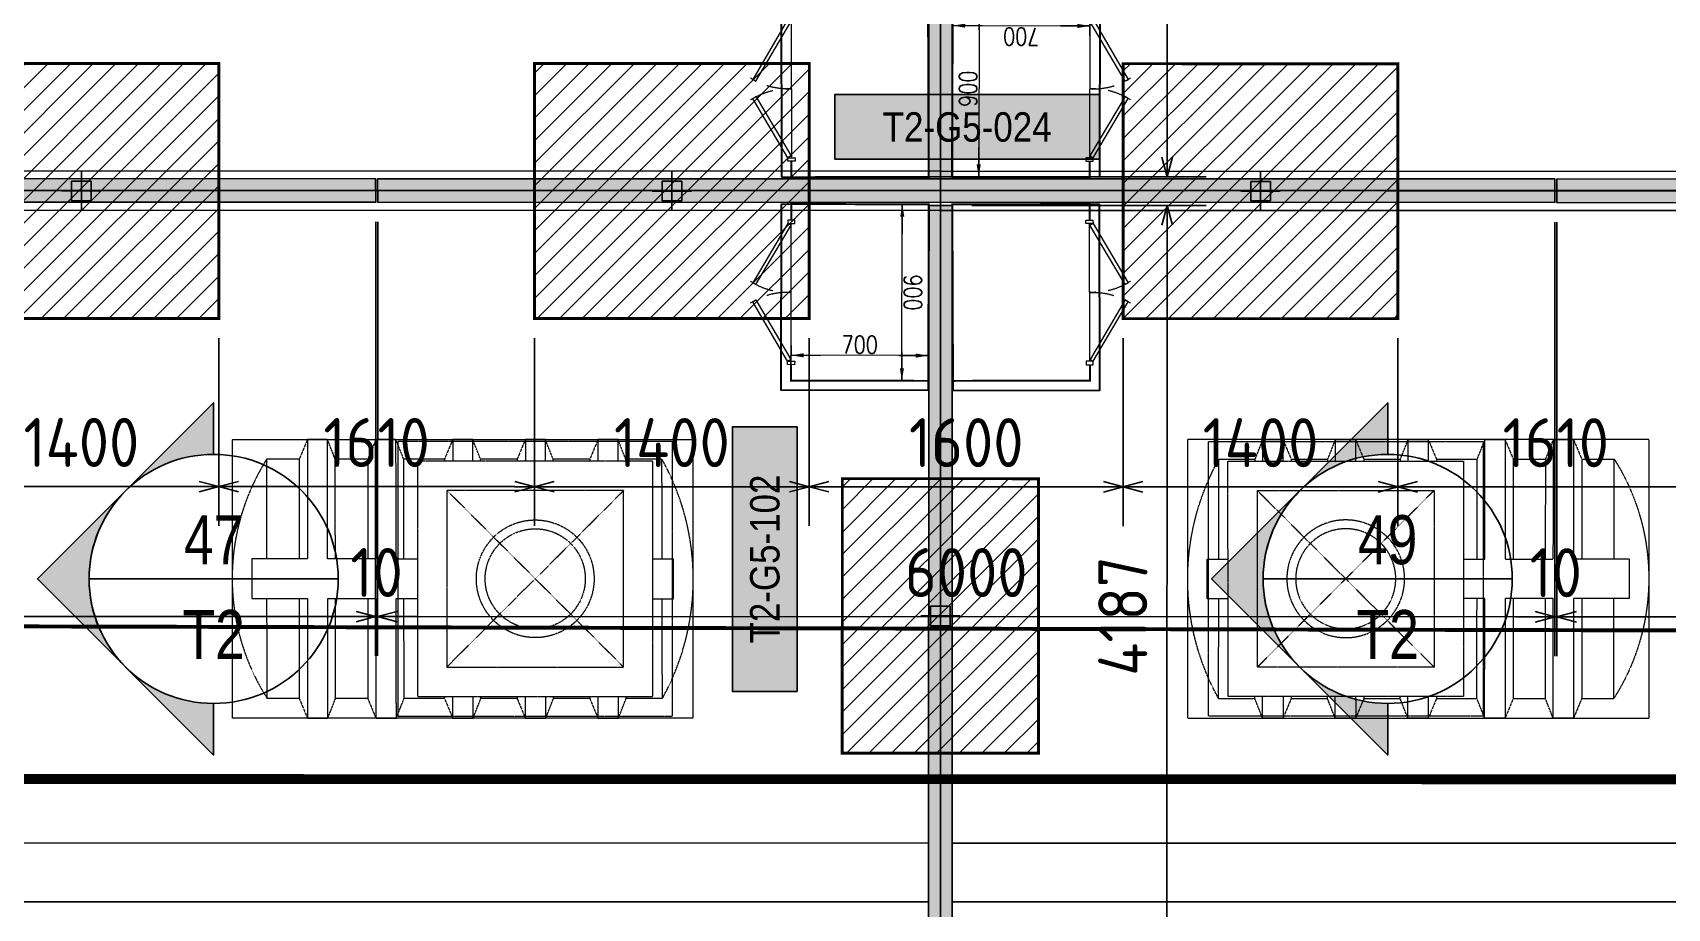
# Model space of a CAD drawing. Header units: centimetres. Extents: x -6122352 to 4157695, y -1694241 to 1947892.
# Drawn here: x 181879 to 190211, y -178441 to -173976 of the extents above; entities that cross this region are included whole.
import ezdxf
from ezdxf.enums import TextEntityAlignment as Align
from ezdxf.xclip import XClip

# ---------------------------------------------------------------- set-up
doc = ezdxf.new("R2010")
doc.units = ezdxf.units.CM
doc.header["$MEASUREMENT"] = 0
doc.header["$XCLIPFRAME"] = 2
doc.header["$PDMODE"] = 66
doc.header["$PDSIZE"] = 100
for name, pattern in [('HIDDEN', [0.375, 0.25, -0.125]), ('LTH-4G-M-XR-GROUND FLOOR PLAN$0$HIDDEN2', [0.1875, 0.125, -0.0625]), ('XR-AR-END-SETTING OUT PLAN$0$23261-XR-AR-SI-GF$0$HIDDEN', [0.375, 0.25, -0.125])]:
    doc.linetypes.add(name, pattern=pattern)
for name, color, linetype in [('00-MI-DIM', 7, 'Continuous'), ('23585-XR-AR-BOUNDARY WALLS AND SETBACKS$0$setback', 7, 'XR-AR-END-SETTING OUT PLAN$0$23261-XR-AR-SI-GF$0$HIDDEN'), ('@MI-FOOTINGS', 7, 'Continuous'), ('@MI-MEP', 7, 'Continuous'), ('@MI-REF LAYER', 7, 'Continuous'), ('@MI-TYPE-02', 6, 'Continuous'), ('A-GLASS HATCH', 7, 'Continuous'), ('B_TH_6', 7, 'Continuous'), ('CTECH-Text 2.5mm', 2, 'Continuous'), ('PANEL-TAGS', 7, 'Continuous'), ('VD-WS-WATER TANK', 7, 'Continuous'), ('XR-AR-MID-SETTING OUT FOR MASTER$0$23585-XR-AR-MID-GROUND FLOOR$0$A-Flor-Strs', 1, 'Continuous')]:
    doc.layers.add(name, color=color, linetype=linetype)
doc.layers.add('08-Compound Wall-2', color=6, linetype='Continuous', lineweight=25, true_color=0xff00ff)
for name, color, linetype, lineweight in [('23585-XR-AR-102-8P-GF$0$A-FLOR-XREF', 8, 'Continuous', 9), ('23585-XR-AR-DAMAC PLOT LIMITS$0$1-Mid units', 41, 'Continuous', 5), ('A-ANNO-TEXT', 3, 'Continuous', 25), ('LTH-4G-M-XR-GROUND FLOOR PLAN$0$1717 X Water Tank Location_5B$0$00 Line 2', 6, 'Continuous', 13), ('ZAT_WALL PANEL', 3, 'Continuous', 30)]:
    doc.layers.add(name, color=color, linetype=linetype, lineweight=lineweight)
doc.layers.add('LTH-4G-M-XR-GROUND FLOOR PLAN$0$PDF_Geometry', color=7, linetype='Continuous', true_color=0xcccccc)
doc.styles.add('Arial Narrow', font='ARIALN.TTF', dxfattribs={"width": 0.95, "height": 500})
doc.styles.add('DIMTEXT', font='romans.shx', dxfattribs={"width": 0.8})
doc.styles.add('PANELTAG_STYLE', font='arial.ttf')
doc.styles.add('Schueco-BEMSTIL', font='isocpeur.ttf', dxfattribs={"width": 0.9})
doc.dimstyles.new('DIM-25', dxfattribs={"dimscale": 25, "dimtxt": 2.5, "dimasz": 2.5, "dimexe": 1.25, "dimexo": 0.625, "dimgap": 1, "dimtad": 1, "dimdec": 0, "dimdsep": 46, "dimtxsty": 'DIMTEXT', "dimblk": 'AROW', "dimcen": 2.5, "dimse1": 1, "dimse2": 1, "dimclrd": 1, "dimclre": 1, "dimclrt": 2, "dimadec": 0, "dimazin": 0, "dimtfac": 1, "dimtdec": 0, "dimtmove": 0, "dimatfit": 3, "dimfxl": 1, "dimarcsym": 0})
doc.dimstyles.new('MI- JWC-TXT-2.5 MM', dxfattribs={"dimscale": 1.5, "dimtxt": 2.5, "dimasz": 1, "dimexe": 2, "dimexo": 1, "dimgap": 1, "dimtad": 1, "dimdec": 0, "dimdsep": 46, "dimtxsty": 'Schueco-BEMSTIL', "dimblk": 'OPEN30', "dimcen": 0, "dimdle": 2, "dimclrd": 140, "dimclre": 8, "dimclrt": 40, "dimadec": 0, "dimazin": 2, "dimtfac": 1, "dimtdec": 0, "dimtix": 1, "dimtmove": 2, "dimatfit": 3, "dimldrblk": 'OPEN', "dimfxl": 2, "dimlwd": -1, "dimlwe": -1, "dimarcsym": 0})

# ---------------------------------------------------------------- blocks, each defined once
blk = doc.blocks.new('23585-XR-AR-BOUNDARY WALLS AND SETBACKS')
at = {"layer": '08-Compound Wall-2'}
for p, q in [((496650.6886, 2768920.6853), (496646.6352, 2768916.2615)), ((496646.6352, 2768916.2615), (496642.5818, 2768911.8377))]:
    blk.add_line(p, q, dxfattribs=at)
blk.add_lwpolyline([(496638.3228, 2768907.4855), (496642.4344, 2768911.9729), (496646.4878, 2768916.3967), (496650.5412, 2768920.8205), (496656.6552, 2768927.4929)], dxfattribs=at)
at = {"layer": '23585-XR-AR-BOUNDARY WALLS AND SETBACKS$0$setback', "ltscale": 40, "const_width": 0.05}
blk.add_lwpolyline([(496671.3589, 2768910.0869), (496656.9816, 2768923.2605), (496652.8268, 2768918.7262), (496648.7734, 2768914.3024), (496644.72, 2768909.8786), (496640.6668, 2768905.455), (496636.6134, 2768901.0312), (496632.56, 2768896.6074), (496628.5063, 2768892.1835), (496624.3501, 2768887.6476), (496638.7271, 2768874.4736), (496642.8836, 2768879.0099), (496646.937, 2768883.4336), (496650.9906, 2768887.8575), (496655.044, 2768892.2812), (496659.0974, 2768896.7049), (496663.1508, 2768901.1286), (496667.2042, 2768905.5524), (496671.3589, 2768910.0869)], dxfattribs=at)
blk = doc.blocks.new('A$C9d9485f6')
at = {"layer": 'A-ANNO-TEXT', "rotation": 312.4881850805905}
blk.add_blockref('23585-XR-AR-BOUNDARY WALLS AND SETBACKS', (-2377088.5348, -1504219.2521), dxfattribs=at)
blk = doc.blocks.new('23585-XR-AR-DAMAC PLOT LIMITS')
at = {"layer": '23585-XR-AR-DAMAC PLOT LIMITS$0$1-Mid units', "color": 251, "true_color": 0x636466}
for points in [[(496646.5615, 2768916.3291), (496628.8665, 2768932.5427), (496632.9199, 2768936.9665), (496650.6149, 2768920.7529)], [(496642.5081, 2768911.9053), (496624.8131, 2768928.1191), (496628.8665, 2768932.5427), (496646.5615, 2768916.3291)], [(496646.5615, 2768916.3291), (496650.6149, 2768920.7529), (496668.3101, 2768904.5391), (496664.2567, 2768900.1153)], [(496642.5081, 2768911.9053), (496646.5615, 2768916.3291), (496664.2567, 2768900.1153), (496660.2033, 2768895.6915)]]:
    blk.add_lwpolyline(points, close=True, dxfattribs=at)
blk = doc.blocks.new('A$Cf093b529')
at = {"layer": 'A-ANNO-TEXT'}
blk.add_blockref('23585-XR-AR-DAMAC PLOT LIMITS', (-495391.9901, -2768603.4419), dxfattribs=at)
blk = doc.blocks.new('AROW')
at = {"color": 1, "ltscale": 100}
for p, q in [((0, 0), (-3, 0)), ((0, -1), (0, 1))]:
    blk.add_line(p, q, dxfattribs=at)
blk.add_solid([(-1.28, 0.21), (-1.28, -0.21), (0, 0)], dxfattribs=at)
blk = doc.blocks.new('*D475')
at = {"layer": 'CTECH-Text 2.5mm', "color": 8, "lineweight": -2, "ltscale": 10, "transparency": 16777216}
blk.add_line((0.8246, -0.1346), (0.0246, -0.1346), dxfattribs=at)
at = {"layer": 'Defpoints', "color": 0, "ltscale": 10, "transparency": 16777216}
for p in [(-0.0254, 0), (0.8746, 0), (-0.0254, -0.1346)]:
    blk.add_point(p, dxfattribs=at)
at = {"layer": 'CTECH-Text 2.5mm', "color": 8, "lineweight": -2, "ltscale": 10, "transparency": 16777216, "xscale": 0.05, "yscale": 0.05, "zscale": 0.05, "rotation": 180}
blk.add_blockref('AROW', (-0.0254, -0.1346), dxfattribs=at)
at = {"layer": 'CTECH-Text 2.5mm', "color": 8, "lineweight": -2, "ltscale": 10, "transparency": 16777216, "xscale": 0.05, "yscale": 0.05, "zscale": 0.05}
blk.add_blockref('AROW', (0.8746, -0.1346), dxfattribs=at)
at = {"layer": 'CTECH-Text 2.5mm', "color": 8, "ltscale": 10, "transparency": 16777216, "insert": (0.4246, -0.0796), "char_height": 0.09, "attachment_point": 5, "style": 'DIMTEXT'}
blk.add_mtext('900', dxfattribs=at)
blk = doc.blocks.new('*D474')
at = {"layer": 'CTECH-Text 2.5mm', "color": 8, "lineweight": -2, "ltscale": 10, "transparency": 16777216}
blk.add_line((0.7459, -0.05), (0.7459, -0.65), dxfattribs=at)
at = {"layer": 'Defpoints', "color": 0, "ltscale": 10, "transparency": 16777216}
for p in [(0.8746, 0), (0.7459, -0.7), (0.8746, -0.7)]:
    blk.add_point(p, dxfattribs=at)
at = {"layer": 'CTECH-Text 2.5mm', "color": 8, "lineweight": -2, "ltscale": 10, "transparency": 16777216, "xscale": 0.05, "yscale": 0.05, "zscale": 0.05}
for p, rotation in [((0.7459, 0), 90), ((0.7459, -0.7), 270)]:
    blk.add_blockref('AROW', p, dxfattribs=dict(at, rotation=rotation))
at = {"layer": 'CTECH-Text 2.5mm', "color": 8, "ltscale": 10, "transparency": 16777216, "insert": (0.6909, -0.35), "char_height": 0.09, "attachment_point": 5, "rotation": 90, "style": 'DIMTEXT'}
blk.add_mtext('700', dxfattribs=at)
blk = doc.blocks.new('WT')
at = {"layer": 'VD-WS-WATER TANK', "color": 8, "linetype": 'HIDDEN', "lineweight": 5}
for p, q in [((-1544.6, 709.7), (-1544.6, -710.3)), ((-1544.6, 709.7), (805.4, 709.7)), ((805.4, -710.3), (805.4, 709.7)), ((-1205.2, 610), (-1368.6, 609.7)), ((-1367.6, 100.7), (-1368.6, 609.7)), ((-853.8, 610), (-1019.5, 609.7)), ((-462.5, 610), (-670.5, 610)), ((-92.3, 610), (-279.1, 610)), ((278, 610), (91.1, 609.6)), ((645.8, 610), (461.3, 609.7)), ((646.8, 100.7), (645.8, 610)), ((-1366.3, -610.3), (-1367.2, -101.4)), ((648.2, -610), (647.2, -101.4)), ((-1202.9, -610), (-1366.3, -610.3)), ((-853.8, -610), (-1017.2, -610.3)), ((-462.5, -610), (-668.2, -610)), ((-92.3, -610), (-276.8, -610)), ((278, -610), (93.4, -610.3)), ((648.2, -610), (463.6, -610.3)), ((805.4, -710.3), (-1544.6, -710.3))]:
    blk.add_line(p, q, dxfattribs=at)
at = {"layer": 'VD-WS-WATER TANK', "color": 8, "linetype": 'HIDDEN', "lineweight": 5, "ltscale": 0.2}
for p, q in [((-450, 450, 1.1), (450, -450, -1)), ((450, 450), (-450, -450, 1))]:
    blk.add_line(p, q, dxfattribs=at)
at = {"layer": 'VD-WS-WATER TANK', "color": 8, "linetype": 'HIDDEN', "lineweight": 5}
for points in [[(-1058, 100.7), (-1059, 709.7), (-1161.1, 709.7), (-1202.9, 610), (-1202.9, 100.7)], [(-1161.1, 709.7), (-1161.1, 100.7)], [(-1018.6, 100.7), (-1019.5, 610), (-1059, 709.7)], [(-708.9, 100.7), (-709.9, 709.7), (-812, 709.7), (-853.8, 610), (-853.8, 100.7)], [(-812, 709.7), (-812, 100.7)], [(-669.5, 100.7), (-670.5, 610), (-709.9, 709.7)], [(-318.4, 600), (-318.6, 709.7), (-420.7, 709.7), (-462.5, 610), (-462.5, 600)], [(-420.7, 709.7), (-420.7, 600)], [(-279.1, 600), (-279.1, 610), (-318.6, 709.7)], [(51.8, 600), (51.6, 709.7), (-50.5, 709.7), (-92.3, 610), (-92.3, 600)], [(-50.5, 709.7), (-50.5, 600)], [(91.1, 600), (91.1, 610), (51.6, 709.7)], [(422, 600), (421.8, 709.7), (319.7, 709.7), (278, 610), (278, 600)], [(319.7, 709.7), (319.7, 600)], [(461.3, 600), (461.3, 610), (421.8, 709.7)], [(-1161.1, 100.7), (-1444.6, 100.7), (-1444.6, -101.4), (-1161.1, -101.4)], [(-812, 100.7), (-1058, 100.7)], [(-600, 100.7), (-708.9, 100.7)], [(600, -101.4), (705.4, -101.4), (705.4, 100.7), (600, 100.7)], [(-1202.9, -101.4), (-1202.9, -610), (-1161.1, -710.3), (-1056.7, -710.3), (-1017.2, -610), (-1018.2, -101.4)], [(-1161.1, -101.4), (-1161.1, -710.3)], [(-1056.7, -710.3), (-1057.7, -101.4)], [(-1057.7, -101.4), (-812, -101.4)], [(-853.8, -101.4), (-853.8, -610), (-812, -710.3), (-707.6, -710.3), (-668.2, -610), (-669.1, -101.4)], [(-812, -101.4), (-812, -710.3)], [(-707.6, -710.3), (-708.6, -101.4)], [(-708.6, -101.4), (-600, -101.4)], [(-462.5, -600), (-462.5, -610), (-420.7, -710.3), (-316.2, -710.3), (-276.8, -610), (-276.8, -600)], [(-420.7, -600), (-420.7, -710.3)], [(-316.2, -710.3), (-316.4, -600)], [(-92.3, -600), (-92.3, -610), (-50.5, -710.3), (54, -710.3), (93.4, -610), (93.4, -600)], [(-50.5, -600), (-50.5, -710.3)], [(54, -710.3), (53.8, -600)], [(278, -600), (278, -610), (319.7, -710.3), (424.2, -710.3), (463.6, -610), (463.6, -600)], [(319.7, -600), (319.7, -710.3)], [(424.2, -710.3), (424, -600)]]:
    blk.add_lwpolyline(points, dxfattribs=at)
at = {"layer": 'VD-WS-WATER TANK', "color": 8, "linetype": 'HIDDEN', "lineweight": 5, "ltscale": 0.2}
for points in [[(-700, -700), (700, -700), (700, 700), (-700, 700)], [(-600, -600), (600, -600), (600, 600), (-600, 600)], [(-450, -450), (450, -450), (450, 450), (-450, 450)]]:
    blk.add_lwpolyline(points, close=True, dxfattribs=at)
at = {"layer": 'VD-WS-WATER TANK', "color": 8, "linetype": 'HIDDEN', "lineweight": 5}
for radius in [300, 255]:
    blk.add_circle((0, 0), radius, dxfattribs=at)
for centre, radius, start, end in [((-406.1, 1.5), 1138.5, 147.71236, 212.50564), ((-448.6, -2.1), 1254, 331.0009, 29.21709)]:
    blk.add_arc(centre, radius, start, end, dxfattribs=at)
blk = doc.blocks.new('XR-AR-MID-SETTING OUT FOR MASTER')
at = {"layer": 'XR-AR-MID-SETTING OUT FOR MASTER$0$23585-XR-AR-MID-GROUND FLOOR$0$A-Flor-Strs', "color": 8}
for p, q in [((60.1, 20672.9), (5940, 20672.7)), ((60, 20372.9), (5940, 20372.7))]:
    blk.add_line(p, q, dxfattribs=at)
blk = doc.blocks.new('MID UNIT')
at = {"xscale": 0.001, "yscale": 0.001, "zscale": 0.001}
blk.add_blockref('XR-AR-MID-SETTING OUT FOR MASTER', (0, 0), dxfattribs=at)
blk = doc.blocks.new('TH_6')
at = {"xscale": -1}
blk.add_blockref('MID UNIT', (495838.3054, 2769163.9966), dxfattribs=at)
blk.add_blockref('MID UNIT', (495826.3054, 2769163.9966))
blk = doc.blocks.new('23585-XR-AR-MALDIVE-3$0$TH_6')
at = {"layer": 'B_TH_6', "xscale": 1.000019685734281, "yscale": 1.000019685734281, "zscale": 1.000019685734281}
blk.add_blockref('TH_6', (-9.7602, -54.513), dxfattribs=at)
blk = doc.blocks.new('A$C041ab15c')
at = {"color": 1, "true_color": 0xeb0000, "const_width": 0.008}
blk.add_lwpolyline([(54.3021, -0.0005), (54.3025, -24.0004), (45.1499, -24.0003), (39.1498, -24.0002), (33.1498, -24.0002), (27.1498, -24.0002), (21.1498, -24.0002), (15.1499, -24.0001), (9.1499, -24.0001), (0, -24), (0, 0), (9.15, -0.0002), (15.1501, -0.0002), (21.1501, -0.0002), (27.1498, -0.0002), (33.1498, -0.0002), (39.1498, -0.0002), (45.1499, -0.0003)], close=True, dxfattribs=at)
blk = doc.blocks.new('A$C501b3e2d')
at = {"color": 1, "true_color": 0xeb0000, "const_width": 0.008}
blk.add_lwpolyline([(54.3021, -0.0001), (54.3021, -24), (45.1521, -24.0001), (39.1521, -24.0002), (33.1521, -24.0002), (27.1522, -24.0001), (21.1522, -24.0002), (15.152, -24), (9.152, -24.0001), (-0.0006, -24.0001), (0, 0), (9.1522, -0.0001), (15.1523, -0.0002), (21.1523, -0.0002), (27.1523, -0.0001), (33.152, -0.0001), (39.1521, 0), (45.1521, 0)], close=True, dxfattribs=at)
blk = doc.blocks.new('T2-FOOTING PLAN')
at = {"layer": '@MI-FOOTINGS', "transparency": 33554679}
h = blk.add_hatch(dxfattribs=at)
h.set_pattern_fill('ANSI31', color=8, scale=650)
h.paths.add_polyline_path([(-700, 650), (700, 650), (700, -650), (-700, -650)])
at = {"layer": '@MI-FOOTINGS', "color": 160, "true_color": 0x3340f0, "const_width": 15}
blk.add_lwpolyline([(-700, 650), (700, 650), (700, -650), (-700, -650)], close=True, dxfattribs=at)
at = {"layer": '@MI-FOOTINGS', "color": 30}
blk.add_point((0, 0), dxfattribs=at)
blk = doc.blocks.new('_Open30')
at = {"color": 0, "linetype": 'ByBlock', "lineweight": -2}
for p, q in [((-1, 0.268), (0, 0)), ((0, 0), (-1, -0.268)), ((0, 0), (-1, 0))]:
    blk.add_line(p, q, dxfattribs=at)
blk = doc.blocks.new('*D943')
at = {"layer": '00-MI-DIM', "color": 8, "transparency": 16777216}
for p, q in [((181427.8, -175532.9), (181427.7, -176490.1)), ((182827.8, -175533.1), (182827.7, -176490.4))]:
    blk.add_line(p, q, dxfattribs=at)
at = {"layer": '00-MI-DIM', "color": 140, "transparency": 16777216}
blk.add_line((181527.7, -176290.1), (182727.7, -176290.3), dxfattribs=at)
at = {"layer": 'Defpoints', "color": 0, "transparency": 16777216}
for p in [(181427.8, -175432.9), (182827.8, -175433.1), (182827.7, -176290.4)]:
    blk.add_point(p, dxfattribs=at)
at = {"layer": '00-MI-DIM', "color": 140, "transparency": 16777216, "xscale": 100, "yscale": 100, "zscale": 100}
for p, rotation in [((181427.7, -176290.1), 179.9898439714545), ((182827.7, -176290.4), 359.9898439714545)]:
    blk.add_blockref('_Open30', p, dxfattribs=dict(at, rotation=rotation))
at = {"layer": '00-MI-DIM', "color": 40, "transparency": 16777216, "insert": (182127.7, -176065.2), "char_height": 250, "attachment_point": 5, "rotation": 359.98984, "style": 'Schueco-BEMSTIL'}
blk.add_mtext('1400', dxfattribs=at)
blk = doc.blocks.new('_Open')
at = {"color": 0, "linetype": 'ByBlock', "lineweight": -2}
for p, q in [((-1, 0.2), (0, 0)), ((-1, -0.2), (0, 0)), ((0, 0), (-1, 0))]:
    blk.add_line(p, q, dxfattribs=at)
blk = doc.blocks.new('*D944')
at = {"layer": '00-MI-DIM', "color": 8, "transparency": 16777216}
for p, q in [((182827.8, -175533.1), (182827.7, -176490.4)), ((184437.4, -175533.4), (184437.2, -176490.7))]:
    blk.add_line(p, q, dxfattribs=at)
at = {"layer": '00-MI-DIM', "color": 140, "transparency": 16777216}
blk.add_line((182927.7, -176290.4), (184337.3, -176290.6), dxfattribs=at)
at = {"layer": 'Defpoints', "color": 0, "transparency": 16777216}
for p in [(182827.8, -175433.1), (184437.4, -175433.4), (184437.3, -176290.7)]:
    blk.add_point(p, dxfattribs=at)
at = {"layer": '00-MI-DIM', "color": 140, "transparency": 16777216, "xscale": 100, "yscale": 100, "zscale": 100}
for p, rotation in [((182827.7, -176290.4), 179.9898439714545), ((184437.3, -176290.7), 359.9898439714545)]:
    blk.add_blockref('_Open30', p, dxfattribs=dict(at, rotation=rotation))
at = {"layer": '00-MI-DIM', "color": 40, "transparency": 16777216, "insert": (183632.5, -176065.5), "char_height": 250, "attachment_point": 5, "rotation": 359.98984, "style": 'Schueco-BEMSTIL'}
blk.add_mtext('1610', dxfattribs=at)
blk = doc.blocks.new('*D945')
at = {"layer": '00-MI-DIM', "color": 8, "transparency": 16777216}
for p, q in [((184437.4, -175533.4), (184437.2, -176490.7)), ((185837.4, -175533.6), (185837.2, -176490.9))]:
    blk.add_line(p, q, dxfattribs=at)
at = {"layer": '00-MI-DIM', "color": 140, "transparency": 16777216}
blk.add_line((184537.3, -176290.7), (185737.3, -176290.9), dxfattribs=at)
at = {"layer": 'Defpoints', "color": 0, "transparency": 16777216}
for p in [(184437.4, -175433.4), (185837.4, -175433.6), (185837.3, -176290.9)]:
    blk.add_point(p, dxfattribs=at)
at = {"layer": '00-MI-DIM', "color": 140, "transparency": 16777216, "xscale": 100, "yscale": 100, "zscale": 100}
for p, rotation in [((184437.3, -176290.7), 179.9898439714545), ((185837.3, -176290.9), 359.9898439714545)]:
    blk.add_blockref('_Open30', p, dxfattribs=dict(at, rotation=rotation))
at = {"layer": '00-MI-DIM', "color": 40, "transparency": 16777216, "insert": (185137.3, -176065.8), "char_height": 250, "attachment_point": 5, "rotation": 359.98984, "style": 'Schueco-BEMSTIL'}
blk.add_mtext('1400', dxfattribs=at)
blk = doc.blocks.new('*D946')
at = {"layer": '00-MI-DIM', "color": 8, "transparency": 16777216}
for p, q in [((185837.4, -175533.6), (185837.2, -176490.9)), ((187437.4, -175533.9), (187437.2, -176491.2))]:
    blk.add_line(p, q, dxfattribs=at)
at = {"layer": '00-MI-DIM', "color": 140, "transparency": 16777216}
blk.add_line((185937.3, -176290.9), (187337.3, -176291.2), dxfattribs=at)
at = {"layer": 'Defpoints', "color": 0, "transparency": 16777216}
for p in [(185837.4, -175433.6), (187437.4, -175433.9), (187437.3, -176291.2)]:
    blk.add_point(p, dxfattribs=at)
at = {"layer": '00-MI-DIM', "color": 140, "transparency": 16777216, "xscale": 100, "yscale": 100, "zscale": 100}
for p, rotation in [((185837.3, -176290.9), 179.9898439714545), ((187437.3, -176291.2), 359.9898439714545)]:
    blk.add_blockref('_Open30', p, dxfattribs=dict(at, rotation=rotation))
at = {"layer": '00-MI-DIM', "color": 40, "transparency": 16777216, "insert": (186637.3, -176066), "char_height": 250, "attachment_point": 5, "rotation": 359.98984, "style": 'Schueco-BEMSTIL'}
blk.add_mtext('1600', dxfattribs=at)
blk = doc.blocks.new('*D947')
at = {"layer": '00-MI-DIM', "color": 8, "transparency": 16777216}
for p, q in [((187437.4, -175533.9), (187437.2, -176491.2)), ((188837.4, -175534.2), (188837.2, -176491.4))]:
    blk.add_line(p, q, dxfattribs=at)
at = {"layer": '00-MI-DIM', "color": 140, "transparency": 16777216}
blk.add_line((187537.3, -176291.2), (188737.3, -176291.4), dxfattribs=at)
at = {"layer": 'Defpoints', "color": 0, "transparency": 16777216}
for p in [(187437.4, -175433.9), (188837.4, -175434.2), (188837.3, -176291.4)]:
    blk.add_point(p, dxfattribs=at)
at = {"layer": '00-MI-DIM', "color": 140, "transparency": 16777216, "xscale": 100, "yscale": 100, "zscale": 100}
for p, rotation in [((187437.3, -176291.2), 179.9898439714545), ((188837.3, -176291.4), 359.9898439714545)]:
    blk.add_blockref('_Open30', p, dxfattribs=dict(at, rotation=rotation))
at = {"layer": '00-MI-DIM', "color": 40, "transparency": 16777216, "insert": (188137.3, -176066.3), "char_height": 250, "attachment_point": 5, "rotation": 359.98984, "style": 'Schueco-BEMSTIL'}
blk.add_mtext('1400', dxfattribs=at)
blk = doc.blocks.new('*D948')
at = {"layer": '00-MI-DIM', "color": 8, "transparency": 16777216}
for p, q in [((188837.4, -175534.2), (188837.2, -176491.4)), ((190447, -175534.5), (190446.8, -176491.7))]:
    blk.add_line(p, q, dxfattribs=at)
at = {"layer": '00-MI-DIM', "color": 140, "transparency": 16777216}
blk.add_line((188937.3, -176291.4), (190346.8, -176291.7), dxfattribs=at)
at = {"layer": 'Defpoints', "color": 0, "transparency": 16777216}
for p in [(188837.4, -175434.2), (190447, -175434.5), (190446.8, -176291.7)]:
    blk.add_point(p, dxfattribs=at)
at = {"layer": '00-MI-DIM', "color": 140, "transparency": 16777216, "xscale": 100, "yscale": 100, "zscale": 100}
for p, rotation in [((188837.3, -176291.4), 179.9898439714545), ((190446.8, -176291.7), 359.9898439714545)]:
    blk.add_blockref('_Open30', p, dxfattribs=dict(at, rotation=rotation))
at = {"layer": '00-MI-DIM', "color": 40, "transparency": 16777216, "insert": (189642.1, -176066.6), "char_height": 250, "attachment_point": 5, "rotation": 359.98984, "style": 'Schueco-BEMSTIL'}
blk.add_mtext('1610', dxfattribs=at)
blk = doc.blocks.new('*D967')
at = {"layer": '@MI-TYPE-02', "color": 8, "transparency": 16777216}
for p, q in [((177628.2, -174939.5), (177627.8, -177152.1)), ((183627.8, -174940.6), (183627.4, -177153.2))]:
    blk.add_line(p, q, dxfattribs=at)
at = {"layer": '@MI-TYPE-02', "color": 140, "transparency": 16777216}
blk.add_line((177727.8, -176952.2), (183527.4, -176953.2), dxfattribs=at)
at = {"layer": 'Defpoints', "color": 0, "transparency": 16777216}
for p in [(177628.2, -174839.5), (183627.8, -174840.6), (183627.4, -176953.2)]:
    blk.add_point(p, dxfattribs=at)
at = {"layer": '@MI-TYPE-02', "color": 140, "transparency": 16777216, "xscale": 100, "yscale": 100, "zscale": 100}
for p, rotation in [((177627.8, -176952.1), 179.9898439714545), ((183627.4, -176953.2), 359.9898439714545)]:
    blk.add_blockref('_Open30', p, dxfattribs=dict(at, rotation=rotation))
at = {"layer": '@MI-TYPE-02', "color": 40, "transparency": 16777216, "insert": (180627.7, -176727.7), "char_height": 250, "attachment_point": 5, "rotation": 359.98984, "style": 'Schueco-BEMSTIL'}
blk.add_mtext('6000', dxfattribs=at)
blk = doc.blocks.new('*D968')
at = {"layer": '@MI-TYPE-02', "color": 8, "transparency": 16777216}
for p, q in [((183627.8, -174940.6), (183627.4, -177153.2)), ((183637.7, -174940.5), (183637.4, -177153.2))]:
    blk.add_line(p, q, dxfattribs=at)
at = {"layer": '@MI-TYPE-02', "color": 140, "transparency": 16777216}
for p, q in [((183527.4, -176953.2), (183427.4, -176953.2)), ((183627.4, -176953.2), (183637.4, -176953.2)), ((183737.4, -176953.2), (183837.4, -176953.2))]:
    blk.add_line(p, q, dxfattribs=at)
at = {"layer": 'Defpoints', "color": 0, "transparency": 16777216}
for p in [(183627.8, -174840.6), (183637.8, -174840.5), (183637.4, -176953.2)]:
    blk.add_point(p, dxfattribs=at)
at = {"layer": '@MI-TYPE-02', "color": 140, "transparency": 16777216, "xscale": 100, "yscale": 100, "zscale": 100}
for p, rotation in [((183627.4, -176953.2), 359.9898439714545), ((183637.4, -176953.2), 179.9898439714545)]:
    blk.add_blockref('_Open30', p, dxfattribs=dict(at, rotation=rotation))
at = {"layer": '@MI-TYPE-02', "color": 40, "transparency": 16777216, "insert": (183632.4, -176728.2), "char_height": 250, "attachment_point": 5, "rotation": 359.98984, "style": 'Schueco-BEMSTIL'}
blk.add_mtext('10', dxfattribs=at)
blk = doc.blocks.new('*D969')
at = {"layer": '@MI-TYPE-02', "color": 8, "transparency": 16777216}
for p, q in [((183637.7, -174940.5), (183637.4, -177153.2)), ((189637.3, -174941.7), (189636.9, -177154.3))]:
    blk.add_line(p, q, dxfattribs=at)
at = {"layer": '@MI-TYPE-02', "color": 140, "transparency": 16777216}
blk.add_line((183737.4, -176953.2), (189537, -176954.3), dxfattribs=at)
at = {"layer": 'Defpoints', "color": 0, "transparency": 16777216}
for p in [(183637.8, -174840.5), (189637.3, -174841.7), (189637, -176954.3)]:
    blk.add_point(p, dxfattribs=at)
at = {"layer": '@MI-TYPE-02', "color": 140, "transparency": 16777216, "xscale": 100, "yscale": 100, "zscale": 100}
for p, rotation in [((183637.4, -176953.2), 179.9898439714545), ((189637, -176954.3), 359.9898439714545)]:
    blk.add_blockref('_Open30', p, dxfattribs=dict(at, rotation=rotation))
at = {"layer": '@MI-TYPE-02', "color": 40, "transparency": 16777216, "insert": (186637.2, -176728.7), "char_height": 250, "attachment_point": 5, "rotation": 359.98984, "style": 'Schueco-BEMSTIL'}
blk.add_mtext('6000', dxfattribs=at)
blk = doc.blocks.new('*D970')
at = {"layer": '@MI-TYPE-02', "color": 8, "transparency": 16777216}
for p, q in [((189637.3, -174941.7), (189636.9, -177154.3)), ((189647.3, -174941.6), (189646.9, -177154.3))]:
    blk.add_line(p, q, dxfattribs=at)
at = {"layer": '@MI-TYPE-02', "color": 140, "transparency": 16777216}
for p, q in [((189537, -176954.3), (189437, -176954.2)), ((189637, -176954.3), (189647, -176954.3)), ((189747, -176954.3), (189847, -176954.3))]:
    blk.add_line(p, q, dxfattribs=at)
at = {"layer": 'Defpoints', "color": 0, "transparency": 16777216}
for p in [(189637.3, -174841.7), (189647.3, -174841.6), (189647, -176954.3)]:
    blk.add_point(p, dxfattribs=at)
at = {"layer": '@MI-TYPE-02', "color": 140, "transparency": 16777216, "xscale": 100, "yscale": 100, "zscale": 100}
for p, rotation in [((189637, -176954.3), 359.9898439714545), ((189647, -176954.3), 179.9898439714545)]:
    blk.add_blockref('_Open30', p, dxfattribs=dict(at, rotation=rotation))
at = {"layer": '@MI-TYPE-02', "color": 40, "transparency": 16777216, "insert": (189642, -176729.3), "char_height": 250, "attachment_point": 5, "rotation": 359.98984, "style": 'Schueco-BEMSTIL'}
blk.add_mtext('10', dxfattribs=at)
blk = doc.blocks.new('*D971')
at = {"layer": '@MI-TYPE-02', "color": 8, "transparency": 16777216}
for p, q in [((189647.3, -174941.6), (189646.9, -177154.3)), ((195646.9, -174942.8), (195646.5, -177155.3))]:
    blk.add_line(p, q, dxfattribs=at)
at = {"layer": '@MI-TYPE-02', "color": 140, "transparency": 16777216}
blk.add_line((189747, -176954.3), (195546.5, -176955.3), dxfattribs=at)
at = {"layer": 'Defpoints', "color": 0, "transparency": 16777216}
for p in [(189647.3, -174841.6), (195646.9, -174842.8), (195646.5, -176955.3)]:
    blk.add_point(p, dxfattribs=at)
at = {"layer": '@MI-TYPE-02', "color": 140, "transparency": 16777216, "xscale": 100, "yscale": 100, "zscale": 100}
for p, rotation in [((189647, -176954.3), 179.9898439714545), ((195646.5, -176955.3), 359.9898439714545)]:
    blk.add_blockref('_Open30', p, dxfattribs=dict(at, rotation=rotation))
at = {"layer": '@MI-TYPE-02', "color": 40, "transparency": 16777216, "insert": (192646.8, -176729.8), "char_height": 250, "attachment_point": 5, "rotation": 359.98984, "style": 'Schueco-BEMSTIL'}
blk.add_mtext('6000', dxfattribs=at)
blk = doc.blocks.new('PANELTAG')
at = {"layer": 'PANEL-TAGS', "color": 1}
blk.add_lwpolyline([(-13.5, -3.3), (13.5, -3.3), (13.5, 3.3), (-13.5, 3.3)], close=True, dxfattribs=at)
at = {"layer": 'PANEL-TAGS', "color": 40, "true_color": 0xffd700}
blk.add_solid([(-13.5, -3.3), (13.5, -3.3), (-13.5, 3.3), (13.5, 3.3)], dxfattribs=at)
at = {"layer": 'PANEL-TAGS', "color": 5, "style": 'PANELTAG_STYLE', "width": 0.85}
blk.add_attdef('TAGNO', text='', height=3, dxfattribs=at).set_placement((0, 0), align=Align.MIDDLE)
blk = doc.blocks.new('*D3012')
at = {"layer": '@MI-TYPE-02', "color": 8, "transparency": 16777216}
for p, q in [((30160.6, 4252.2), (31354.8, 4252.2)), ((30159.9, 65.1), (31354.8, 65.1))]:
    blk.add_line(p, q, dxfattribs=at)
at = {"layer": '@MI-TYPE-02', "color": 140, "transparency": 16777216}
blk.add_line((31154.8, 165.1), (31154.8, 4152.2), dxfattribs=at)
at = {"layer": 'Defpoints', "color": 0, "transparency": 16777216}
for p in [(30060.6, 4252.2), (31154.8, 4252.2), (30059.9, 65.1)]:
    blk.add_point(p, dxfattribs=at)
at = {"layer": '@MI-TYPE-02', "color": 140, "transparency": 16777216, "xscale": 100, "yscale": 100, "zscale": 100}
for p, rotation in [((31154.8, 4252.2), 90), ((31154.8, 65.1), 270)]:
    blk.add_blockref('_Open30', p, dxfattribs=dict(at, rotation=rotation))
at = {"layer": '@MI-TYPE-02', "color": 40, "transparency": 16777216, "insert": (30929.8, 2158.7), "char_height": 250, "attachment_point": 5, "rotation": 90, "style": 'Schueco-BEMSTIL'}
blk.add_mtext('4187', dxfattribs=at)
blk = doc.blocks.new('*D3011')
at = {"layer": '@MI-TYPE-02', "color": 8, "transparency": 16777216}
for p, q in [((30159.9, -80.1), (31354.8, -80.5)), ((30159.2, -4267.3), (31353.4, -4267.7))]:
    blk.add_line(p, q, dxfattribs=at)
at = {"layer": '@MI-TYPE-02', "color": 140, "transparency": 16777216}
blk.add_line((31154.7, -180.5), (31153.4, -4167.6), dxfattribs=at)
at = {"layer": 'Defpoints', "color": 0, "transparency": 16777216}
for p in [(30059.9, -80.1), (30059.2, -4267.3), (31153.4, -4267.6)]:
    blk.add_point(p, dxfattribs=at)
at = {"layer": '@MI-TYPE-02', "color": 140, "transparency": 16777216, "xscale": 100, "yscale": 100, "zscale": 100}
for p, rotation in [((31154.8, -80.5), 89.98108695238069), ((31153.4, -4267.6), 269.9810869523807)]:
    blk.add_blockref('_Open30', p, dxfattribs=dict(at, rotation=rotation))
at = {"layer": '@MI-TYPE-02', "color": 40, "transparency": 16777216, "insert": (30929.1, -2174), "char_height": 250, "attachment_point": 5, "rotation": 89.98109, "style": 'Schueco-BEMSTIL'}
blk.add_mtext('4187', dxfattribs=at)
blk = doc.blocks.new('T2-SINGLE FOOTING')
at = {"layer": '@MI-FOOTINGS', "transparency": 33554679}
h = blk.add_hatch(dxfattribs=at)
h.set_pattern_fill('ANSI31', color=8, scale=650)
h.paths.add_polyline_path([(-700, 500), (700, 500), (700, -500), (-700, -500)])
at = {"layer": '@MI-FOOTINGS', "color": 62, "const_width": 15}
blk.add_lwpolyline([(-700, 500), (700, 500), (700, -500), (-700, -500)], close=True, dxfattribs=at)
at = {"layer": '@MI-FOOTINGS', "color": 30}
blk.add_point((0, 0), dxfattribs=at)
blk = doc.blocks.new('*U3659')
h = blk.add_hatch(color=94)
edge = h.paths.add_edge_path()
edge.add_line((0, -6.35), (0, -8.98))
edge.add_line((0, -8.98), (-8.98, 0))
edge.add_line((-8.98, 0), (0, 8.98))
edge.add_line((0, 8.98), (0, 6.35))
edge.add_arc((0, 0), 6.35, 90, 270)
at = {"color": 94}
blk.add_line((-6.35, 0), (6.35, 0), dxfattribs=at)
blk.add_lwpolyline([(0, -6.35), (0, -8.98), (-8.98, 0), (0, 8.98), (0, 6.35, 1)], format="xyb", close=True, dxfattribs=at)
blk.add_lwpolyline([(-4.49, 4.49, 0.414214), (-4.49, -4.49), (-8.98, 0), (-4.49, 4.49)], format="xyb", close=True)
blk.add_circle((0, 0), 6.35, dxfattribs=at)
at = {"style": 'Arial Narrow', "width": 0.95, "flags": 8}
blk.add_attdef('VIEWNUMBER', text='', height=2.5, dxfattribs=at).set_placement((0, 0), align=Align.BOTTOM_CENTER)
blk.add_attdef('SHEETNUMBER', text='', height=2.5, dxfattribs=at).set_placement((0, -1.588), align=Align.TOP_CENTER)
blk = doc.blocks.new('A$C3dfd7553')
at = {"layer": 'LTH-4G-M-XR-GROUND FLOOR PLAN$0$1717 X Water Tank Location_5B$0$00 Line 2', "color": 8, "linetype": 'Continuous', "elevation": 0}
blk.add_lwpolyline([(0.0563, -0.7, 0.01, 0.01, 0), (-0.0254, -0.7, 0.01, 0.01, 0), (-0.0254, 0, 0.01, 0.01, 0), (0.8746, 0, 0.01, 0.01, 0), (0.8746, -0.7, 0.01, 0.01, 0), (0.7937, -0.7, 0, 0, 0)], format="xyseb", dxfattribs=at)
at = {"layer": 'LTH-4G-M-XR-GROUND FLOOR PLAN$0$PDF_Geometry', "color": 8, "lineweight": 5, "elevation": 0}
for points in [[(0.0734, -0.7172), (0.0734, -0.6813), (0.0563, -0.6813), (0.0563, -0.7172)], [(0.3766, -0.8952), (0.386, -0.8796), (0.0828, -0.7016), (0.0734, -0.7172)], [(0.4734, -0.8952), (0.464, -0.8796), (0.7672, -0.7016), (0.7766, -0.7172)], [(0.7766, -0.7172), (0.7766, -0.6813), (0.7937, -0.6813), (0.7937, -0.7172)]]:
    blk.add_lwpolyline(points, close=True, dxfattribs=at)
blk.add_lwpolyline([(0.7766, -0.7), (0.0734, -0.7)], dxfattribs=at)
at = {"layer": 'LTH-4G-M-XR-GROUND FLOOR PLAN$0$PDF_Geometry', "color": 8, "linetype": 'LTH-4G-M-XR-GROUND FLOOR PLAN$0$HIDDEN2', "lineweight": 5}
for centre, start, end in [((0.0734, -0.7172), 327.14069, 2.80213), ((0.7766, -0.7172), 177.19787, 212.85931)]:
    blk.add_arc(centre, 0.3516, start, end, dxfattribs=at)
at = {"layer": 'ZAT_WALL PANEL', "color": 1, "elevation": 0}
blk.add_lwpolyline([(-0.0254, -0.75), (-0.0254, 0), (0.9246, 0), (0.9246, -0.75), (-0.0254, -0.75)], dxfattribs=at)
at = {"layer": 'CTECH-Text 2.5mm', "color": 8, "ltscale": 10}
dim = blk.add_linear_dim(base=(-0.0254, -0.1346), p1=(0.8746, 0), p2=(-0.0254, 0), dimstyle='DIM-25', override={"dimscale": 1, "dimtxt": 0.09, "dimasz": 0.05, "dimgap": 0.01, "dimlfac": 1000, "dimclrd": 8, "dimclre": 8, "dimclrt": 8}, dxfattribs=at)
dim.commit()
dim.dimension.update_dxf_attribs({"geometry": '*D475', "text_midpoint": (0.4246, -0.0796)})
dim = blk.add_linear_dim(base=(0.7459, -0.7), p1=(0.8746, 0), p2=(0.8746, -0.7), angle=90, dimstyle='DIM-25', override={"dimscale": 1, "dimtxt": 0.09, "dimasz": 0.05, "dimgap": 0.01, "dimlfac": 1000, "dimclrd": 8, "dimclre": 8, "dimclrt": 8}, dxfattribs=at)
dim.commit()
dim.dimension.update_dxf_attribs({"geometry": '*D474', "text_midpoint": (0.6909, -0.35)})
blk = doc.blocks.new('23585-XR-AR-MID-ANNO-GF')
at = {"xscale": 1000, "yscale": 1000, "zscale": 1000, "rotation": 269.8774601641335}
blk.add_blockref('A$C3dfd7553', (5900.3, 23874.6, 0), dxfattribs=at)
at = {"layer": 'VD-WS-WATER TANK', "ltscale": 100, "rotation": 359.9969187736403}
blk.add_blockref('WT', (3895.2, 21990.4), dxfattribs=at)
blk = doc.blocks.new('A$C711b571c')
at = {"color": 1, "true_color": 0xeb0000, "const_width": 0.008}
blk.add_lwpolyline([(54.3021, -0.0005), (54.3025, -24.0004), (45.1499, -24.0003), (39.1498, -24.0002), (33.1498, -24.0002), (27.1498, -24.0002), (21.1498, -24.0002), (15.1499, -24.0001), (9.1499, -24.0001), (0, -24), (0, 0), (9.15, -0.0002), (15.1501, -0.0002), (21.1501, -0.0002), (27.1498, -0.0002), (33.1498, -0.0002), (39.1498, -0.0002), (45.1499, -0.0003)], close=True, dxfattribs=at)
at = {"layer": '23585-XR-AR-102-8P-GF$0$A-FLOR-XREF', "zscale": 0.001}
for p, xscale, yscale, rotation in [((9.1897, -23.9703), 0.001, 0.001, 359.9999999999999), ((21.1186, -23.9683), -0.001000000000000001, 0.001000000000000001, 0.01981388495083628)]:
    blk.add_blockref('23585-XR-AR-MID-ANNO-GF', p, dxfattribs=dict(at, xscale=xscale, yscale=yscale, rotation=rotation))
blk = doc.blocks.new('A$Cdfac6afe')
at = {"color": 1, "true_color": 0xeb0000, "const_width": 0.008}
blk.add_lwpolyline([(54.3021, -0.0001), (54.3021, -24), (45.1521, -24.0001), (39.1521, -24.0002), (33.1521, -24.0002), (27.1522, -24.0001), (21.1522, -24.0002), (15.152, -24), (9.152, -24.0001), (-0.0006, -24.0001), (0, 0), (9.1522, -0.0001), (15.1523, -0.0002), (21.1523, -0.0002), (27.1523, -0.0001), (33.152, -0.0001), (39.1521, 0), (45.1521, 0)], close=True, dxfattribs=at)
at = {"layer": '23585-XR-AR-102-8P-GF$0$A-FLOR-XREF', "xscale": 0.001, "yscale": 0.001, "zscale": 0.001}
blk.add_blockref('23585-XR-AR-MID-ANNO-GF', (33.1917, -23.9699), dxfattribs=at)
at = {"layer": '23585-XR-AR-102-8P-GF$0$A-FLOR-XREF', "xscale": -0.001000000000000002, "yscale": 0.001, "zscale": 0.001, "rotation": 0.01981388495083627}
blk.add_blockref('23585-XR-AR-MID-ANNO-GF', (45.1206, -23.9679), dxfattribs=at)
blk = doc.blocks.new('G8-partition walls')
at = {"layer": 'A-GLASS HATCH'}
h = blk.add_hatch(color=6, dxfattribs=at)
h.dxf.hatch_style = 1
h.paths.add_polyline_path([(29939.9, 65.1), (29940.6, 4252.3), (30060.6, 4252.2), (30059.9, 65.1)])
h = blk.add_hatch(color=6, dxfattribs=at)
h.dxf.hatch_style = 1
h.paths.add_polyline_path([(29939.9, -80.1), (29939.2, -4267.3), (30059.2, -4267.3), (30059.9, -80.1)])
at = {"layer": '@MI-TYPE-02', "color": 6}
for points in [[(29939.9, 65.1), (29940.6, 4252.3), (30060.6, 4252.2), (30059.9, 65.1)], [(29939.9, -80.1), (29939.2, -4267.3), (30059.2, -4267.3), (30059.9, -80.1)]]:
    blk.add_lwpolyline(points, close=True, dxfattribs=at)
at = {"layer": '@MI-FOOTINGS', "xscale": -1, "rotation": 89.98108695186909}
blk.add_blockref('T2-SINGLE FOOTING', (29999.5, -2173.7), dxfattribs=at)
at = {"layer": '@MI-TYPE-02'}
for base, p1, p2, angle, picture, middle in [((31154.8, 4252.2), (30059.9, 65.1), (30060.6, 4252.2), 90, '*D3012', (30929.8, 2158.7)), ((31153.4, -4267.6), (30059.9, -80.1), (30059.2, -4267.3), 269.98109, '*D3011', (30929.1, -2174))]:
    dim = blk.add_linear_dim(base=base, p1=p1, p2=p2, angle=angle, dimstyle='MI- JWC-TXT-2.5 MM', dxfattribs=at)
    dim.commit()
    dim.dimension.update_dxf_attribs({"geometry": picture, "text_midpoint": middle})

msp = doc.modelspace()

# ---------------------------------------------------------------- block references
at = {"layer": '@MI-MEP', "color": 10, "xscale": 1000, "yscale": 1000, "zscale": 1000}
for name, p, rotation in [('A$C711b571c', (201656.25006, -174783.93907), 179.9905626783327), ('A$Cdfac6afe', (147354.14629, -174774.37532), 359.9900285576007)]:
    msp.add_blockref(name, p, dxfattribs=dict(at, rotation=rotation))
at = {"layer": '@MI-REF LAYER', "xscale": 1000, "yscale": 1000, "zscale": 1000}
msp.add_blockref('A$C9d9485f6', (-23958.95046, 48155.57226), dxfattribs=at)
at = {"layer": '@MI-REF LAYER', "xscale": 1000, "yscale": 1000, "zscale": 1000, "rotation": 312.4882903633292}
msp.add_blockref('A$Cf093b529', (-891608.73293, 539022.72011), dxfattribs=at)
at = {"layer": '@MI-REF LAYER', "color": 10, "xscale": 1000, "yscale": 1000, "zscale": 1000, "rotation": 179.9893265042863}
msp.add_blockref('A$C041ab15c', (201656.16472, -174783.93905), dxfattribs=at)
at = {"layer": 'PANEL-TAGS'}
ref = msp.add_blockref('PANELTAG', (186641.98612, -174456.55449), dxfattribs=dict(at, xscale=50, yscale=50, zscale=50))
ref.add_attrib('TAGNO', 'T2-G5-024', dxfattribs={"color": 5, "height": 150, "style": 'PANELTAG_STYLE', "width": 0.85}).set_placement((186641.98612, -174456.55449), align=Align.MIDDLE_CENTER)

# ---------------------------------------------------------------- next in the draw order: block references
at = {"layer": '@MI-REF LAYER'}
ref = msp.add_blockref('23585-XR-AR-MALDIVE-3$0$TH_6', (-496138576.62267, -2769274498.80078), dxfattribs=dict(at, xscale=1000, yscale=1000, zscale=1000, rotation=359.9898040391973))
XClip(ref).set_block_clipping_path([(495847.3922300867, 2769163.9971941216), (495847.3954318895, 2769187.9363115961), (495838.3167611042, 2769187.8964212337), (495832.3167583013, 2769187.8963837423), (495826.3167534692, 2769187.8963462515), (495820.3170314135, 2769187.8962964136), (495814.3170263742, 2769187.8962589232), (495808.3170215406, 2769187.8962214305), (495802.3168791363, 2769187.8963313992), (495793.3616038712, 2769187.9364081295), (495793.3508954707, 2769163.9970798781)])

# ---------------------------------------------------------------- next in the draw order: hatches: boundary and pattern name
at = {"layer": '@MI-TYPE-02'}
h = msp.add_hatch(color=256, dxfattribs=at)
h.dxf.hatch_style = 1
h.paths.add_polyline_path([(195656.46917, -174722.78744), (201656.04017, -174723.93945), (201656.46646, -174843.93869), (195656.89546, -174842.78668)])
h.paths.add_polyline_path([(189646.90395, -174721.63097), (195646.47494, -174722.78298), (195646.90124, -174842.78222), (189647.33024, -174841.63022)])
h.paths.add_polyline_path([(183637.33892, -174720.53257), (189636.90992, -174721.68458), (189637.33622, -174841.68382), (183637.76522, -174840.53182)])
h.paths.add_polyline_path([(177627.77413, -174719.49816), (183627.34513, -174720.65017), (183627.77142, -174840.64941), (177628.20042, -174839.4974)])
h.paths.add_polyline_path([(171618.20936, -174718.46967), (177617.78036, -174719.62168), (177618.20665, -174839.62092), (171618.63565, -174838.46892)])
h.paths.add_polyline_path([(165608.64459, -174717.44168), (171608.21559, -174718.59369), (171608.64188, -174838.59293), (165609.07088, -174837.44093)])
h.paths.add_polyline_path([(159599.0826, -174717.19691), (165598.6536, -174718.34892), (165599.07989, -174838.34816), (159599.50889, -174837.19616)])
h.paths.add_polyline_path([(153589.52013, -174716.81737), (159589.09113, -174717.96938), (159589.51742, -174837.96862), (153589.94642, -174836.81661)])
h.paths.add_polyline_path([(147483.92888, -174713.38439), (153579.52013, -174716.8156), (153579.94642, -174836.81484), (147484.35517, -174833.38363)])

# ---------------------------------------------------------------- next in the draw order: linework, layer by layer
at = {"layer": '@MI-REF LAYER', "color": 1, "const_width": 20}
msp.add_lwpolyline([(147598.36991, -174805.32136), (150146.95894, -176920.1276), (169966.40068, -176974.43699), (169956.37208, -179941.56004), (169966.40068, -176974.43699), (198741.16726, -177044.2864), (201591.94638, -174810.28727)], dxfattribs=at)
at = {"layer": '@MI-TYPE-02'}
for points in [[(177627.77413, -174719.49816), (183627.34513, -174720.65017), (183627.77142, -174840.64941), (177628.20042, -174839.4974)], [(183637.33892, -174720.53257), (189636.90992, -174721.68458), (189637.33622, -174841.68382), (183637.76522, -174840.53182)], [(189646.90395, -174721.63097), (195646.47494, -174722.78298), (195646.90124, -174842.78222), (189647.33024, -174841.63022)]]:
    msp.add_lwpolyline(points, close=True, dxfattribs=at)

# ---------------------------------------------------------------- next in the draw order: block references
at = {"layer": '00-MI-DIM'}
ref = msp.add_blockref('*U3659', (182801.80906, -176761.06037, 0), dxfattribs=dict(at, xscale=100, yscale=100, zscale=100))
ref.add_attrib('VIEWNUMBER', '47', dxfattribs={"layer": '0', "height": 250, "style": 'Arial Narrow', "width": 0.95}).set_placement((182801.80906, -176761.06037, 0), align=Align.BOTTOM_CENTER)
ref.add_attrib('SHEETNUMBER', 'T2', dxfattribs={"layer": '0', "height": 250, "style": 'Arial Narrow', "width": 0.95}).set_placement((182801.80906, -176919.81037, 0), align=Align.TOP_CENTER)
ref = msp.add_blockref('*U3659', (188785.49651, -176761.06037, 0), dxfattribs=dict(at, xscale=100, yscale=100, zscale=100))
ref.add_attrib('VIEWNUMBER', '49', dxfattribs={"layer": '0', "height": 250, "style": 'Arial Narrow', "width": 0.95}).set_placement((188785.49651, -176761.06037, 0), align=Align.BOTTOM_CENTER)
ref.add_attrib('SHEETNUMBER', 'T2', dxfattribs={"layer": '0', "height": 250, "style": 'Arial Narrow', "width": 0.95}).set_placement((188785.49651, -176919.81037, 0), align=Align.TOP_CENTER)
at = {"layer": '@MI-FOOTINGS', "rotation": 359.9898439714545}
for p in [(182127.96203, -174782.99575), (185137.52688, -174783.49839), (188137.52683, -174784.03016)]:
    msp.add_blockref('T2-FOOTING PLAN', p, dxfattribs=at)
at = {"layer": '@MI-REF LAYER', "color": 10, "xscale": 1000, "yscale": 1000, "zscale": 1000, "rotation": 359.9897739949772}
msp.add_blockref('A$C501b3e2d', (147354.1465, -174773.35969), dxfattribs=at)
at = {"layer": '@MI-TYPE-02', "color": 240, "true_color": 0xed1f24}
msp.add_blockref('G8-partition walls', (156506.32039, -174776.17682), dxfattribs=at)
at = {"layer": 'PANEL-TAGS', "color": 94}
ref = msp.add_blockref('PANELTAG', (185610.72147, -176659.73495), dxfattribs=dict(at, xscale=50.00000000000001, yscale=50.00000000000001, zscale=50.00000000000001, rotation=90.00000000000001))
ref.add_attrib('TAGNO', 'T2-G5-102', dxfattribs={"color": 5, "height": 150, "rotation": 90, "style": 'PANELTAG_STYLE', "width": 0.85}).set_placement((185610.72147, -176659.73495), align=Align.MIDDLE_CENTER)

# ---------------------------------------------------------------- next in the draw order: dimensions: what is measured, and where the dimension line sits
at = {"layer": '00-MI-DIM'}
for base, p1, p2, picture, middle in [((182827.69485, -176290.36639), (181427.84683, -175432.87166), (182827.84681, -175433.11982), '*D943', (182127.73475, -176065.24231)), ((184437.25971, -176290.65169), (182827.84681, -175433.11982), (184437.41167, -175433.3743), '*D944', (183632.51717, -176065.50904)), ((185837.25969, -176290.89985), (184437.41167, -175433.3743), (185837.41165, -175433.62246), '*D945', (185137.29958, -176065.77578)), ((187437.25967, -176291.18346), (185837.41165, -175433.62246), (187437.41162, -175433.90607), '*D946', (186637.29956, -176066.04166)), ((188837.25964, -176291.43162), (187437.41162, -175433.90607), (188837.4116, -175434.15423), '*D947', (188137.29954, -176066.30754)), ((190446.82474, -176291.71693), (188837.4116, -175434.15423), (190446.97669, -175434.4727), '*D948', (189642.08207, -176066.57428))]:
    dim = msp.add_linear_dim(base=base, p1=p1, p2=p2, angle=359.989843971, dimstyle='MI- JWC-TXT-2.5 MM', dxfattribs=at)
    dim.commit()
    dim.dimension.update_dxf_attribs({"geometry": picture, "text_midpoint": middle})
at = {"layer": '@MI-TYPE-02'}
for base, p1, p2, picture, middle in [((183627.39696, -176953.20949), (177628.20042, -174839.4974), (183627.77142, -174840.64941), '*D967', (180627.65133, -176727.67777)), ((183637.39073, -176953.21127), (183627.77142, -174840.64941), (183637.76522, -174840.53182), '*D968', (183632.43373, -176728.21038)), ((189636.96175, -176954.27473), (183637.76522, -174840.53182), (189637.33622, -174841.68382), '*D969', (186637.21612, -176728.743)), ((189646.95576, -176954.2765), (189637.33622, -174841.68382), (189647.33024, -174841.63022), '*D970', (189641.99863, -176729.27562)), ((195646.52677, -176955.33996), (189647.33024, -174841.63022), (195646.90124, -174842.78222), '*D971', (192646.78115, -176729.80823))]:
    dim = msp.add_linear_dim(base=base, p1=p1, p2=p2, angle=359.989843971, dimstyle='MI- JWC-TXT-2.5 MM', dxfattribs=at)
    dim.commit()
    dim.dimension.update_dxf_attribs({"geometry": picture, "text_midpoint": middle})

doc.saveas('drawing.dxf')
